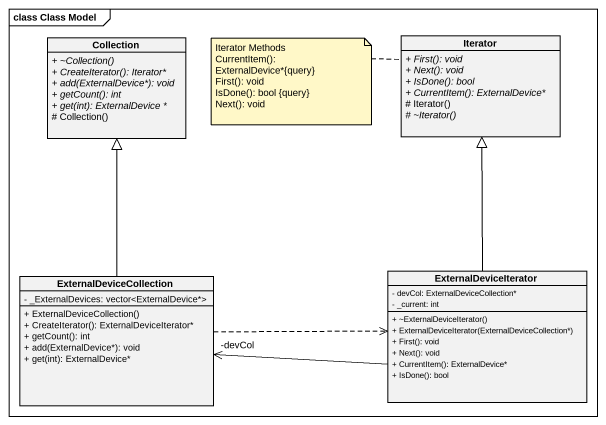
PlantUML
@startuml
mainframe class Class Model
hide circle
hide empty members
skinparam classAttributeIconSize 0
class Collection {
  {abstract} + ~Collection()
  {abstract} + CreateIterator(): Iterator*
  {abstract} + add(ExternalDevice*): void
  {abstract} + getCount(): int
  {abstract} + get(int): ExternalDevice *
  # Collection()
}
class Iterator {
  {abstract} + First(): void
  {abstract} + Next(): void
  {abstract} + IsDone(): bool
  {abstract} + CurrentItem(): ExternalDevice*
  # Iterator()
  {abstract} # ~Iterator()
}
class ExternalDeviceCollection {
  - _ExternalDevices: vector<ExternalDevice*>
  + ExternalDeviceCollection()
  + CreateIterator(): ExternalDeviceIterator*
  + getCount(): int
  + add(ExternalDevice*): void
  + get(int): ExternalDevice*
}
class ExternalDeviceIterator {
  - devCol: ExternalDeviceCollection*
  - _current: int
  + ~ExternalDeviceIterator()
  + ExternalDeviceIterator(ExternalDeviceCollection*)
  + First(): void
  + Next(): void
  + CurrentItem(): ExternalDevice*
  + IsDone(): bool
}
ExternalDeviceCollection -up-|> Collection
ExternalDeviceCollection .right.> ExternalDeviceIterator
ExternalDeviceIterator -up-|> Iterator
ExternalDeviceIterator -left-> "-devCol" ExternalDeviceCollection
note left of Iterator
  Iterator Methods
  CurrentItem(): ExternalDevice*{query}
  First(): void
  IsDone(): bool {query}
  Next(): void
end note
@enduml
